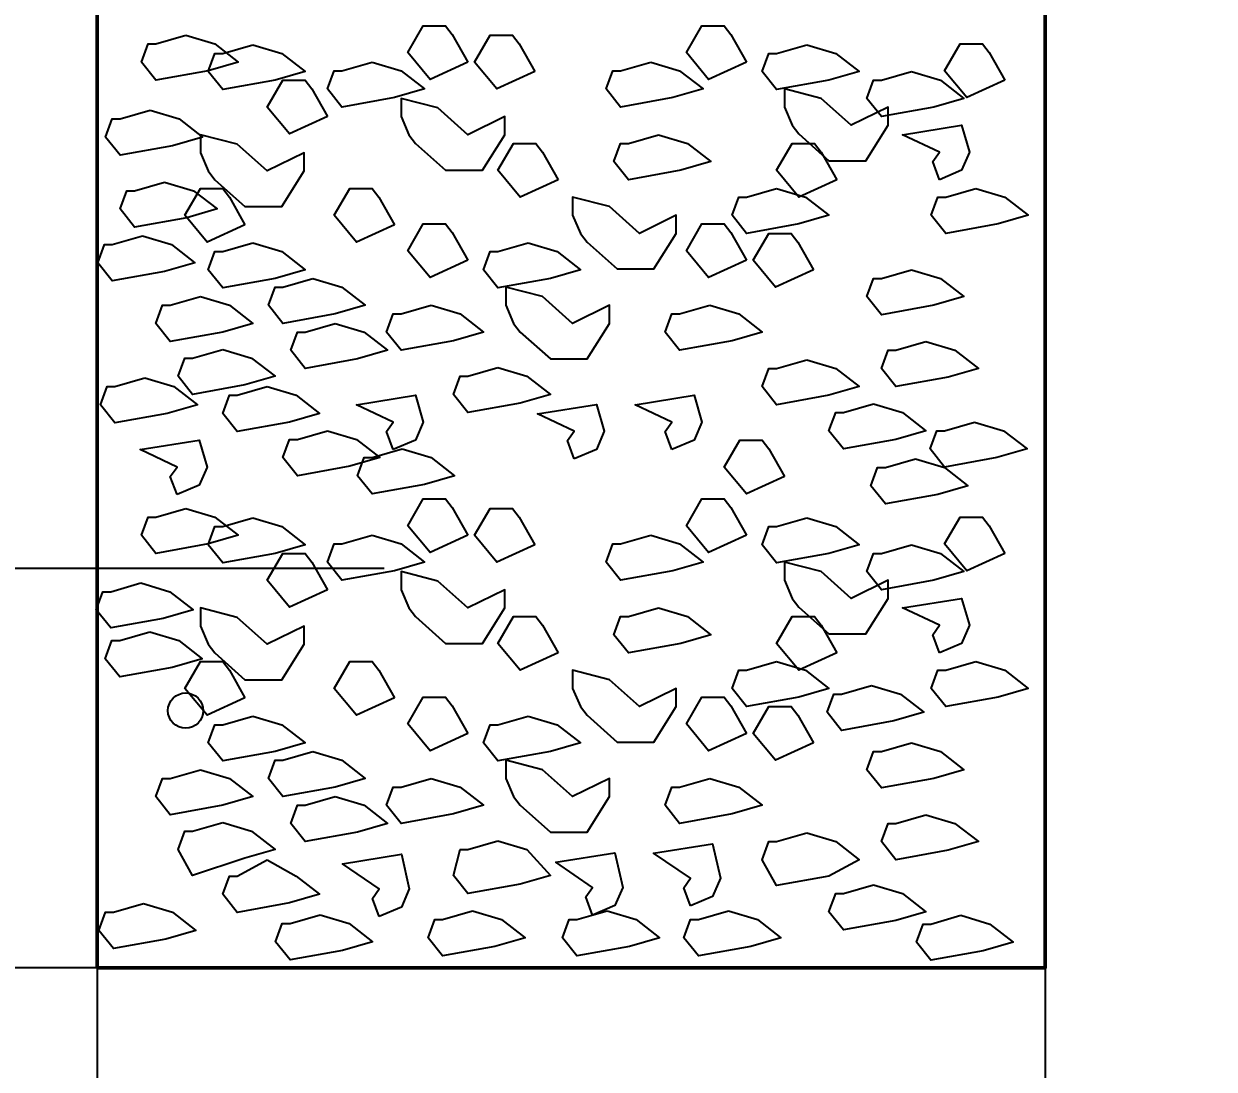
# Model space of a CAD drawing. Header units: metres. Extents: x -178271 to 51524, y -130823 to -18998.
# Drawn here: x -177767.911 to -177765.741, y -113974.318 to -113972.413 of the extents above; entities that cross this region are included whole.
import ezdxf

# ---------------------------------------------------------------- set-up
doc = ezdxf.new("R2010")
doc.units = ezdxf.units.M
doc.header["$MEASUREMENT"] = 0
doc.layers.add('FLOOR-GROUND', color=7, linetype='Continuous', lineweight=50)
doc.styles.add('RS', font='romans.shx')
doc.dimstyles.new('my1', dxfattribs={"dimtxt": 0.3, "dimasz": 0.1, "dimexe": 0.12, "dimexo": 0.5, "dimgap": 0.1, "dimtad": 1, "dimtoh": 1, "dimzin": 3, "dimdsep": 46, "dimtxsty": 'RS', "dimblk": 'OBLIQUE', "dimcen": 0.09, "dimdle": 0.1, "dimclrd": 8, "dimclre": 8, "dimclrt": 4, "dimadec": 0, "dimazin": 0, "dimtfac": 1, "dimtofl": 0, "dimtmove": 0, "dimatfit": 3, "dimldrblk": 'OBLIQUE', "dimfxl": 0, "dimtolj": 1, "dimtzin": 0, "dimarcsym": 0})

# ---------------------------------------------------------------- blocks, each defined once
blk = doc.blocks.new('_Oblique')
at = {"color": 0, "linetype": 'ByBlock', "lineweight": -2}
blk.add_line((-0.5, -0.5), (0.5, 0.5), dxfattribs=at)
blk = doc.blocks.new('*D265')
at = {"color": 8, "lineweight": -2, "ltscale": 7}
for p, q in [((-177766.0493, -113973.7767), (-177766.0493, -113975.2234)), ((-177767.7773, -113973.9243), (-177767.7773, -113975.2234)), ((-177767.8773, -113975.1034), (-177765.9493, -113975.1034))]:
    blk.add_line(p, q, dxfattribs=at)
at = {"layer": 'Defpoints', "color": 0, "ltscale": 7}
for p in [(-177766.0493, -113973.2767), (-177767.7773, -113973.4243), (-177766.0493, -113975.1034)]:
    blk.add_point(p, dxfattribs=at)
at = {"color": 8, "lineweight": -2, "ltscale": 7, "xscale": 0.1, "yscale": 0.1, "zscale": 0.1, "rotation": 180}
blk.add_blockref('_Oblique', (-177767.7773, -113975.1034), dxfattribs=at)
at = {"color": 8, "lineweight": -2, "ltscale": 7, "xscale": 0.1, "yscale": 0.1, "zscale": 0.1}
blk.add_blockref('_Oblique', (-177766.0493, -113975.1034), dxfattribs=at)
at = {"color": 4, "ltscale": 7, "insert": (-177766.9133, -113974.8534), "char_height": 0.3, "attachment_point": 5, "style": 'RS'}
blk.add_mtext('\\A1;1.00', dxfattribs=at)
blk = doc.blocks.new('*D266')
at = {"color": 8, "lineweight": -2, "ltscale": 7}
for p, q in [((-177768.5394, -113971.4411), (-177768.5394, -113974.2331)), ((-177767.6062, -113971.5411), (-177768.6594, -113971.5411)), ((-177767.6062, -113974.1331), (-177768.6594, -113974.1331))]:
    blk.add_line(p, q, dxfattribs=at)
at = {"layer": 'Defpoints', "color": 0, "ltscale": 7}
for p in [(-177767.1062, -113971.5411), (-177768.5394, -113974.1331), (-177767.1062, -113974.1331)]:
    blk.add_point(p, dxfattribs=at)
at = {"color": 8, "lineweight": -2, "ltscale": 7, "xscale": 0.1, "yscale": 0.1, "zscale": 0.1}
for p, rotation in [((-177768.5394, -113971.5411), 90), ((-177768.5394, -113974.1331), 270)]:
    blk.add_blockref('_Oblique', p, dxfattribs=dict(at, rotation=rotation))
at = {"color": 4, "ltscale": 7, "insert": (-177768.7894, -113972.8371), "char_height": 0.3, "attachment_point": 5, "rotation": 90, "style": 'RS'}
blk.add_mtext('\\A1;1.50', dxfattribs=at)

msp = doc.modelspace()

# ---------------------------------------------------------------- linework, layer by layer
at = {"color": 7, "ltscale": 7}
for p, q in [((-177767.7773, -113974.1331), (-177767.7773, -113971.5411)), ((-177766.0493, -113974.1331), (-177766.0493, -113971.5411)), ((-177767.7773, -113974.1331), (-177766.0925, -113974.1331))]:
    msp.add_line(p, q, dxfattribs=at)
at = {"color": 7}
msp.add_line((-177767.254, -113973.4056), (-177769.0359, -113973.4056), dxfattribs=at)
for points in [[(-177767.1016, -113972.4826), (-177767.1707, -113972.5142), (-177767.2114, -113972.4653), (-177767.1829, -113972.4164), (-177767.1423, -113972.4164), (-177767.1301, -113972.4322)], [(-177767.1016, -113972.4826), (-177767.1707, -113972.5142), (-177767.2114, -113972.4653), (-177767.1829, -113972.4164), (-177767.1423, -113972.4164), (-177767.1301, -113972.4322)], [(-177766.5937, -113972.4826), (-177766.6628, -113972.5142), (-177766.7034, -113972.4653), (-177766.675, -113972.4164), (-177766.6344, -113972.4164), (-177766.6222, -113972.4322)], [(-177766.5937, -113972.4826), (-177766.6628, -113972.5142), (-177766.7034, -113972.4653), (-177766.675, -113972.4164), (-177766.6344, -113972.4164), (-177766.6222, -113972.4322)], [(-177767.6157, -113972.4337), (-177767.5628, -113972.4495), (-177767.5202, -113972.4826), (-177767.575, -113972.4984), (-177767.6705, -113972.5157), (-177767.6969, -113972.4826), (-177767.6847, -113972.4495), (-177767.6705, -113972.4495)], [(-177767.6157, -113972.4337), (-177767.5628, -113972.4495), (-177767.5202, -113972.4826), (-177767.575, -113972.4984), (-177767.6705, -113972.5157), (-177767.6969, -113972.4826), (-177767.6847, -113972.4495), (-177767.6705, -113972.4495)], [(-177766.9797, -113972.4999), (-177767.0488, -113972.5315), (-177767.0895, -113972.4826), (-177767.061, -113972.4337), (-177767.0204, -113972.4337), (-177767.0082, -113972.4495)], [(-177766.9797, -113972.4999), (-177767.0488, -113972.5315), (-177767.0895, -113972.4826), (-177767.061, -113972.4337), (-177767.0204, -113972.4337), (-177767.0082, -113972.4495)], [(-177767.4938, -113972.4509), (-177767.4409, -113972.4668), (-177767.3983, -113972.4999), (-177767.4531, -113972.5157), (-177767.5486, -113972.5329), (-177767.575, -113972.4999), (-177767.5628, -113972.4668), (-177767.5486, -113972.4668)], [(-177767.4938, -113972.4509), (-177767.4409, -113972.4668), (-177767.3983, -113972.4999), (-177767.4531, -113972.5157), (-177767.5486, -113972.5329), (-177767.575, -113972.4999), (-177767.5628, -113972.4668), (-177767.5486, -113972.4668)], [(-177766.484, -113972.4509), (-177766.4312, -113972.4668), (-177766.3885, -113972.4999), (-177766.4434, -113972.5157), (-177766.5389, -113972.5329), (-177766.5653, -113972.4999), (-177766.5531, -113972.4668), (-177766.5389, -113972.4668)], [(-177766.484, -113972.4509), (-177766.4312, -113972.4668), (-177766.3885, -113972.4999), (-177766.4434, -113972.5157), (-177766.5389, -113972.5329), (-177766.5653, -113972.4999), (-177766.5531, -113972.4668), (-177766.5389, -113972.4668)], [(-177766.123, -113972.5157), (-177766.1921, -113972.5473), (-177766.2327, -113972.4984), (-177766.2043, -113972.4495), (-177766.1636, -113972.4495), (-177766.1514, -113972.4653)], [(-177766.123, -113972.5157), (-177766.1921, -113972.5473), (-177766.2327, -113972.4984), (-177766.2043, -113972.4495), (-177766.1636, -113972.4495), (-177766.1514, -113972.4653)], [(-177767.2764, -113972.4826), (-177767.2235, -113972.4984), (-177767.1809, -113972.5315), (-177767.2357, -113972.5473), (-177767.3312, -113972.5646), (-177767.3576, -113972.5315), (-177767.3454, -113972.4984), (-177767.3312, -113972.4984)], [(-177767.2764, -113972.4826), (-177767.2235, -113972.4984), (-177767.1809, -113972.5315), (-177767.2357, -113972.5473), (-177767.3312, -113972.5646), (-177767.3576, -113972.5315), (-177767.3454, -113972.4984), (-177767.3312, -113972.4984)], [(-177766.7684, -113972.4826), (-177766.7156, -113972.4984), (-177766.673, -113972.5315), (-177766.7278, -113972.5473), (-177766.8233, -113972.5646), (-177766.8497, -113972.5315), (-177766.8375, -113972.4984), (-177766.8233, -113972.4984)], [(-177766.7684, -113972.4826), (-177766.7156, -113972.4984), (-177766.673, -113972.5315), (-177766.7278, -113972.5473), (-177766.8233, -113972.5646), (-177766.8497, -113972.5315), (-177766.8375, -113972.4984), (-177766.8233, -113972.4984)], [(-177766.293, -113972.4999), (-177766.2402, -113972.5157), (-177766.1976, -113972.5488), (-177766.2524, -113972.5646), (-177766.3479, -113972.5819), (-177766.3743, -113972.5488), (-177766.3621, -113972.5157), (-177766.3479, -113972.5157)], [(-177766.293, -113972.4999), (-177766.2402, -113972.5157), (-177766.1976, -113972.5488), (-177766.2524, -113972.5646), (-177766.3479, -113972.5819), (-177766.3743, -113972.5488), (-177766.3621, -113972.5157), (-177766.3479, -113972.5157)], [(-177767.3576, -113972.5819), (-177767.4267, -113972.6135), (-177767.4673, -113972.5646), (-177767.4389, -113972.5157), (-177767.3983, -113972.5157), (-177767.3861, -113972.5315)], [(-177767.3576, -113972.5819), (-177767.4267, -113972.6135), (-177767.4673, -113972.5646), (-177767.4389, -113972.5157), (-177767.3983, -113972.5157), (-177767.3861, -113972.5315)], [(-177766.4982, -113972.6135), (-177766.4434, -113972.6624), (-177766.3763, -113972.6624), (-177766.3357, -113972.5977), (-177766.3357, -113972.5646), (-177766.4027, -113972.5977), (-177766.4576, -113972.5488), (-177766.5246, -113972.5315), (-177766.5246, -113972.5646), (-177766.5104, -113972.5977)], [(-177766.4982, -113972.6135), (-177766.4434, -113972.6624), (-177766.3763, -113972.6624), (-177766.3357, -113972.5977), (-177766.3357, -113972.5646), (-177766.4027, -113972.5977), (-177766.4576, -113972.5488), (-177766.5246, -113972.5315), (-177766.5246, -113972.5646), (-177766.5104, -113972.5977)], [(-177767.1971, -113972.6308), (-177767.1423, -113972.6797), (-177767.0752, -113972.6797), (-177767.0346, -113972.615), (-177767.0346, -113972.5819), (-177767.1016, -113972.615), (-177767.1565, -113972.566), (-177767.2235, -113972.5488), (-177767.2235, -113972.5819), (-177767.2093, -113972.615)], [(-177767.1971, -113972.6308), (-177767.1423, -113972.6797), (-177767.0752, -113972.6797), (-177767.0346, -113972.615), (-177767.0346, -113972.5819), (-177767.1016, -113972.615), (-177767.1565, -113972.566), (-177767.2235, -113972.5488), (-177767.2235, -113972.5819), (-177767.2093, -113972.615)], [(-177767.6808, -113972.5705), (-177767.628, -113972.5863), (-177767.5853, -113972.6194), (-177767.6402, -113972.6352), (-177767.7357, -113972.6525), (-177767.7621, -113972.6194), (-177767.7499, -113972.5863), (-177767.7357, -113972.5863)], [(-177767.6808, -113972.5705), (-177767.628, -113972.5863), (-177767.5853, -113972.6194), (-177767.6402, -113972.6352), (-177767.7357, -113972.6525), (-177767.7621, -113972.6194), (-177767.7499, -113972.5863), (-177767.7357, -113972.5863)], [(-177766.2422, -113972.697), (-177766.2544, -113972.6639), (-177766.2422, -113972.6466), (-177766.3093, -113972.615), (-177766.2016, -113972.5977), (-177766.1874, -113972.6466), (-177766.2016, -113972.6797)], [(-177766.2422, -113972.697), (-177766.2544, -113972.6639), (-177766.2422, -113972.6466), (-177766.3093, -113972.615), (-177766.2016, -113972.5977), (-177766.1874, -113972.6466), (-177766.2016, -113972.6797)], [(-177767.5628, -113972.697), (-177767.508, -113972.7459), (-177767.4409, -113972.7459), (-177767.4003, -113972.6811), (-177767.4003, -113972.648), (-177767.4673, -113972.6811), (-177767.5222, -113972.6322), (-177767.5892, -113972.615), (-177767.5892, -113972.648), (-177767.575, -113972.6811)], [(-177767.5628, -113972.697), (-177767.508, -113972.7459), (-177767.4409, -113972.7459), (-177767.4003, -113972.6811), (-177767.4003, -113972.648), (-177767.4673, -113972.6811), (-177767.5222, -113972.6322), (-177767.5892, -113972.615), (-177767.5892, -113972.648), (-177767.575, -113972.6811)], [(-177766.9371, -113972.697), (-177767.0062, -113972.7286), (-177767.0468, -113972.6797), (-177767.0183, -113972.6308), (-177766.9777, -113972.6308), (-177766.9655, -113972.6466)], [(-177766.9371, -113972.697), (-177767.0062, -113972.7286), (-177767.0468, -113972.6797), (-177767.0183, -113972.6308), (-177766.9777, -113972.6308), (-177766.9655, -113972.6466)], [(-177766.7542, -113972.615), (-177766.7014, -113972.6308), (-177766.6587, -113972.6639), (-177766.7136, -113972.6797), (-177766.8091, -113972.697), (-177766.8355, -113972.6639), (-177766.8233, -113972.6308), (-177766.8091, -113972.6308)], [(-177766.7542, -113972.615), (-177766.7014, -113972.6308), (-177766.6587, -113972.6639), (-177766.7136, -113972.6797), (-177766.8091, -113972.697), (-177766.8355, -113972.6639), (-177766.8233, -113972.6308), (-177766.8091, -113972.6308)], [(-177766.4292, -113972.697), (-177766.4982, -113972.7286), (-177766.5389, -113972.6797), (-177766.5104, -113972.6308), (-177766.4698, -113972.6308), (-177766.4576, -113972.6466)], [(-177766.4292, -113972.697), (-177766.4982, -113972.7286), (-177766.5389, -113972.6797), (-177766.5104, -113972.6308), (-177766.4698, -113972.6308), (-177766.4576, -113972.6466)], [(-177767.6544, -113972.7014), (-177767.6016, -113972.7172), (-177767.5589, -113972.7503), (-177767.6138, -113972.7662), (-177767.7093, -113972.7834), (-177767.7357, -113972.7503), (-177767.7235, -113972.7172), (-177767.7093, -113972.7172)], [(-177767.6544, -113972.7014), (-177767.6016, -113972.7172), (-177767.5589, -113972.7503), (-177767.6138, -113972.7662), (-177767.7093, -113972.7834), (-177767.7357, -113972.7503), (-177767.7235, -113972.7172), (-177767.7093, -113972.7172)], [(-177767.508, -113972.779), (-177767.5771, -113972.8106), (-177767.6177, -113972.7617), (-177767.5892, -113972.7128), (-177767.5486, -113972.7128), (-177767.5364, -113972.7286)], [(-177767.508, -113972.779), (-177767.5771, -113972.8106), (-177767.6177, -113972.7617), (-177767.5892, -113972.7128), (-177767.5486, -113972.7128), (-177767.5364, -113972.7286)], [(-177767.2357, -113972.779), (-177767.3048, -113972.8106), (-177767.3454, -113972.7617), (-177767.317, -113972.7128), (-177767.2764, -113972.7128), (-177767.2642, -113972.7286)], [(-177767.2357, -113972.779), (-177767.3048, -113972.8106), (-177767.3454, -113972.7617), (-177767.317, -113972.7128), (-177767.2764, -113972.7128), (-177767.2642, -113972.7286)], [(-177766.5389, -113972.7128), (-177766.486, -113972.7286), (-177766.4434, -113972.7617), (-177766.4982, -113972.7775), (-177766.5937, -113972.7948), (-177766.6201, -113972.7617), (-177766.6079, -113972.7286), (-177766.5937, -113972.7286)], [(-177766.5389, -113972.7128), (-177766.486, -113972.7286), (-177766.4434, -113972.7617), (-177766.4982, -113972.7775), (-177766.5937, -113972.7948), (-177766.6201, -113972.7617), (-177766.6079, -113972.7286), (-177766.5937, -113972.7286)], [(-177766.1758, -113972.7128), (-177766.123, -113972.7286), (-177766.0803, -113972.7617), (-177766.1352, -113972.7775), (-177766.2307, -113972.7948), (-177766.2571, -113972.7617), (-177766.2449, -113972.7286), (-177766.2307, -113972.7286)], [(-177766.1758, -113972.7128), (-177766.123, -113972.7286), (-177766.0803, -113972.7617), (-177766.1352, -113972.7775), (-177766.2307, -113972.7948), (-177766.2571, -113972.7617), (-177766.2449, -113972.7286), (-177766.2307, -113972.7286)], [(-177766.8843, -113972.8106), (-177766.8294, -113972.8595), (-177766.7624, -113972.8595), (-177766.7217, -113972.7948), (-177766.7217, -113972.7617), (-177766.7888, -113972.7948), (-177766.8436, -113972.7459), (-177766.9107, -113972.7286), (-177766.9107, -113972.7617), (-177766.8964, -113972.7948)], [(-177766.8843, -113972.8106), (-177766.8294, -113972.8595), (-177766.7624, -113972.8595), (-177766.7217, -113972.7948), (-177766.7217, -113972.7617), (-177766.7888, -113972.7948), (-177766.8436, -113972.7459), (-177766.9107, -113972.7286), (-177766.9107, -113972.7617), (-177766.8964, -113972.7948)], [(-177767.1016, -113972.8437), (-177767.1707, -113972.8754), (-177767.2114, -113972.8264), (-177767.1829, -113972.7775), (-177767.1423, -113972.7775), (-177767.1301, -113972.7933)], [(-177767.1016, -113972.8437), (-177767.1707, -113972.8754), (-177767.2114, -113972.8264), (-177767.1829, -113972.7775), (-177767.1423, -113972.7775), (-177767.1301, -113972.7933)], [(-177766.5937, -113972.8437), (-177766.6628, -113972.8754), (-177766.7034, -113972.8264), (-177766.675, -113972.7775), (-177766.6344, -113972.7775), (-177766.6222, -113972.7933)], [(-177766.5937, -113972.8437), (-177766.6628, -113972.8754), (-177766.7034, -113972.8264), (-177766.675, -113972.7775), (-177766.6344, -113972.7775), (-177766.6222, -113972.7933)], [(-177767.695, -113972.7992), (-177767.6422, -113972.8151), (-177767.5996, -113972.8482), (-177767.6544, -113972.864), (-177767.7499, -113972.8813), (-177767.7763, -113972.8482), (-177767.7641, -113972.8151), (-177767.7499, -113972.8151)], [(-177766.4718, -113972.861), (-177766.5409, -113972.8926), (-177766.5815, -113972.8437), (-177766.5531, -113972.7948), (-177766.5125, -113972.7948), (-177766.5003, -113972.8106)], [(-177766.4718, -113972.861), (-177766.5409, -113972.8926), (-177766.5815, -113972.8437), (-177766.5531, -113972.7948), (-177766.5125, -113972.7948), (-177766.5003, -113972.8106)], [(-177767.4938, -113972.8121), (-177767.4409, -113972.8279), (-177767.3983, -113972.861), (-177767.4531, -113972.8768), (-177767.5486, -113972.8941), (-177767.575, -113972.861), (-177767.5628, -113972.8279), (-177767.5486, -113972.8279)], [(-177767.4938, -113972.8121), (-177767.4409, -113972.8279), (-177767.3983, -113972.861), (-177767.4531, -113972.8768), (-177767.5486, -113972.8941), (-177767.575, -113972.861), (-177767.5628, -113972.8279), (-177767.5486, -113972.8279)], [(-177766.9919, -113972.8121), (-177766.9391, -113972.8279), (-177766.8964, -113972.861), (-177766.9513, -113972.8768), (-177767.0468, -113972.8941), (-177767.0732, -113972.861), (-177767.061, -113972.8279), (-177767.0468, -113972.8279)], [(-177766.9919, -113972.8121), (-177766.9391, -113972.8279), (-177766.8964, -113972.861), (-177766.9513, -113972.8768), (-177767.0468, -113972.8941), (-177767.0732, -113972.861), (-177767.061, -113972.8279), (-177767.0468, -113972.8279)], [(-177766.293, -113972.861), (-177766.2402, -113972.8768), (-177766.1976, -113972.9099), (-177766.2524, -113972.9257), (-177766.3479, -113972.943), (-177766.3743, -113972.9099), (-177766.3621, -113972.8768), (-177766.3479, -113972.8768)], [(-177766.293, -113972.861), (-177766.2402, -113972.8768), (-177766.1976, -113972.9099), (-177766.2524, -113972.9257), (-177766.3479, -113972.943), (-177766.3743, -113972.9099), (-177766.3621, -113972.8768), (-177766.3479, -113972.8768)], [(-177767.384, -113972.8768), (-177767.3312, -113972.8926), (-177767.2886, -113972.9257), (-177767.3434, -113972.9415), (-177767.4389, -113972.9588), (-177767.4653, -113972.9257), (-177767.4531, -113972.8926), (-177767.4389, -113972.8926)], [(-177767.384, -113972.8768), (-177767.3312, -113972.8926), (-177767.2886, -113972.9257), (-177767.3434, -113972.9415), (-177767.4389, -113972.9588), (-177767.4653, -113972.9257), (-177767.4531, -113972.8926), (-177767.4389, -113972.8926)], [(-177767.0062, -113972.9746), (-177766.9513, -113973.0235), (-177766.8843, -113973.0235), (-177766.8436, -113972.9588), (-177766.8436, -113972.9257), (-177766.9107, -113972.9588), (-177766.9655, -113972.9099), (-177767.0326, -113972.8926), (-177767.0326, -113972.9257), (-177767.0183, -113972.9588)], [(-177767.0062, -113972.9746), (-177766.9513, -113973.0235), (-177766.8843, -113973.0235), (-177766.8436, -113972.9588), (-177766.8436, -113972.9257), (-177766.9107, -113972.9588), (-177766.9655, -113972.9099), (-177767.0326, -113972.8926), (-177767.0326, -113972.9257), (-177767.0183, -113972.9588)], [(-177767.5892, -113972.9099), (-177767.5364, -113972.9257), (-177767.4938, -113972.9588), (-177767.5486, -113972.9746), (-177767.6441, -113972.9919), (-177767.6705, -113972.9588), (-177767.6583, -113972.9257), (-177767.6441, -113972.9257)], [(-177767.5892, -113972.9099), (-177767.5364, -113972.9257), (-177767.4938, -113972.9588), (-177767.5486, -113972.9746), (-177767.6441, -113972.9919), (-177767.6705, -113972.9588), (-177767.6583, -113972.9257), (-177767.6441, -113972.9257)], [(-177767.1687, -113972.9257), (-177767.1159, -113972.9415), (-177767.0732, -113972.9746), (-177767.1281, -113972.9905), (-177767.2235, -113973.0077), (-177767.25, -113972.9746), (-177767.2378, -113972.9415), (-177767.2235, -113972.9415)], [(-177767.1687, -113972.9257), (-177767.1159, -113972.9415), (-177767.0732, -113972.9746), (-177767.1281, -113972.9905), (-177767.2235, -113973.0077), (-177767.25, -113972.9746), (-177767.2378, -113972.9415), (-177767.2235, -113972.9415)], [(-177766.6608, -113972.9257), (-177766.6079, -113972.9415), (-177766.5653, -113972.9746), (-177766.6201, -113972.9905), (-177766.7156, -113973.0077), (-177766.742, -113972.9746), (-177766.7298, -113972.9415), (-177766.7156, -113972.9415)], [(-177766.6608, -113972.9257), (-177766.6079, -113972.9415), (-177766.5653, -113972.9746), (-177766.6201, -113972.9905), (-177766.7156, -113973.0077), (-177766.742, -113972.9746), (-177766.7298, -113972.9415), (-177766.7156, -113972.9415)], [(-177767.3434, -113972.9588), (-177767.2906, -113972.9746), (-177767.2479, -113973.0077), (-177767.3028, -113973.0235), (-177767.3983, -113973.0408), (-177767.4247, -113973.0077), (-177767.4125, -113972.9746), (-177767.3983, -113972.9746)], [(-177767.3434, -113972.9588), (-177767.2906, -113972.9746), (-177767.2479, -113973.0077), (-177767.3028, -113973.0235), (-177767.3983, -113973.0408), (-177767.4247, -113973.0077), (-177767.4125, -113972.9746), (-177767.3983, -113972.9746)], [(-177766.2666, -113972.9919), (-177766.2138, -113973.0077), (-177766.1711, -113973.0408), (-177766.226, -113973.0566), (-177766.3215, -113973.0739), (-177766.3479, -113973.0408), (-177766.3357, -113973.0077), (-177766.3215, -113973.0077)], [(-177766.2666, -113972.9919), (-177766.2138, -113973.0077), (-177766.1711, -113973.0408), (-177766.226, -113973.0566), (-177766.3215, -113973.0739), (-177766.3479, -113973.0408), (-177766.3357, -113973.0077), (-177766.3215, -113973.0077)], [(-177767.5486, -113973.0063), (-177767.4958, -113973.0221), (-177767.4531, -113973.0552), (-177767.508, -113973.071), (-177767.6035, -113973.0883), (-177767.6299, -113973.0552), (-177767.6177, -113973.0221), (-177767.6035, -113973.0221)], [(-177767.5486, -113973.0063), (-177767.4958, -113973.0221), (-177767.4531, -113973.0552), (-177767.508, -113973.071), (-177767.6035, -113973.0883), (-177767.6299, -113973.0552), (-177767.6177, -113973.0221), (-177767.6035, -113973.0221)], [(-177767.0468, -113973.0394), (-177766.994, -113973.0552), (-177766.9513, -113973.0883), (-177767.0062, -113973.1041), (-177767.1016, -113973.1214), (-177767.1281, -113973.0883), (-177767.1159, -113973.0552), (-177767.1016, -113973.0552)], [(-177767.0468, -113973.0394), (-177766.994, -113973.0552), (-177766.9513, -113973.0883), (-177767.0062, -113973.1041), (-177767.1016, -113973.1214), (-177767.1281, -113973.0883), (-177767.1159, -113973.0552), (-177767.1016, -113973.0552)], [(-177766.484, -113973.025), (-177766.4312, -113973.0408), (-177766.3885, -113973.0739), (-177766.4434, -113973.0897), (-177766.5389, -113973.107), (-177766.5653, -113973.0739), (-177766.5531, -113973.0408), (-177766.5389, -113973.0408)], [(-177766.484, -113973.025), (-177766.4312, -113973.0408), (-177766.3885, -113973.0739), (-177766.4434, -113973.0897), (-177766.5389, -113973.107), (-177766.5653, -113973.0739), (-177766.5531, -113973.0408), (-177766.5389, -113973.0408)], [(-177767.6903, -113973.0583), (-177767.6375, -113973.0741), (-177767.5948, -113973.1072), (-177767.6496, -113973.123), (-177767.7451, -113973.1403), (-177767.7715, -113973.1072), (-177767.7594, -113973.0741), (-177767.7451, -113973.0741)], [(-177767.4673, -113973.0739), (-177767.4145, -113973.0897), (-177767.3719, -113973.1228), (-177767.4267, -113973.1386), (-177767.5222, -113973.1559), (-177767.5486, -113973.1228), (-177767.5364, -113973.0897), (-177767.5222, -113973.0897)], [(-177767.4673, -113973.0739), (-177767.4145, -113973.0897), (-177767.3719, -113973.1228), (-177767.4267, -113973.1386), (-177767.5222, -113973.1559), (-177767.5486, -113973.1228), (-177767.5364, -113973.0897), (-177767.5222, -113973.0897)], [(-177767.2378, -113973.189), (-177767.25, -113973.1559), (-177767.2378, -113973.1386), (-177767.3048, -113973.107), (-177767.1971, -113973.0897), (-177767.1829, -113973.1386), (-177767.1971, -113973.1717)], [(-177767.2378, -113973.189), (-177767.25, -113973.1559), (-177767.2378, -113973.1386), (-177767.3048, -113973.107), (-177767.1971, -113973.0897), (-177767.1829, -113973.1386), (-177767.1971, -113973.1717)], [(-177766.908, -113973.2056), (-177766.9202, -113973.1725), (-177766.908, -113973.1553), (-177766.975, -113973.1236), (-177766.8673, -113973.1064), (-177766.8531, -113973.1553), (-177766.8673, -113973.1884)], [(-177766.908, -113973.2056), (-177766.9202, -113973.1725), (-177766.908, -113973.1553), (-177766.975, -113973.1236), (-177766.8673, -113973.1064), (-177766.8531, -113973.1553), (-177766.8673, -113973.1884)], [(-177766.7298, -113973.189), (-177766.742, -113973.1559), (-177766.7298, -113973.1386), (-177766.7969, -113973.107), (-177766.6892, -113973.0897), (-177766.675, -113973.1386), (-177766.6892, -113973.1717)], [(-177766.7298, -113973.189), (-177766.742, -113973.1559), (-177766.7298, -113973.1386), (-177766.7969, -113973.107), (-177766.6892, -113973.0897), (-177766.675, -113973.1386), (-177766.6892, -113973.1717)], [(-177766.3621, -113973.1055), (-177766.3093, -113973.1214), (-177766.2666, -113973.1545), (-177766.3215, -113973.1703), (-177766.417, -113973.1876), (-177766.4434, -113973.1545), (-177766.4312, -113973.1214), (-177766.417, -113973.1214)], [(-177766.3621, -113973.1055), (-177766.3093, -113973.1214), (-177766.2666, -113973.1545), (-177766.3215, -113973.1703), (-177766.417, -113973.1876), (-177766.4434, -113973.1545), (-177766.4312, -113973.1214), (-177766.417, -113973.1214)], [(-177767.3576, -113973.1545), (-177767.3048, -113973.1703), (-177767.2621, -113973.2034), (-177767.317, -113973.2192), (-177767.4125, -113973.2365), (-177767.4389, -113973.2034), (-177767.4267, -113973.1703), (-177767.4125, -113973.1703)], [(-177767.3576, -113973.1545), (-177767.3048, -113973.1703), (-177767.2621, -113973.2034), (-177767.317, -113973.2192), (-177767.4125, -113973.2365), (-177767.4389, -113973.2034), (-177767.4267, -113973.1703), (-177767.4125, -113973.1703)], [(-177766.1779, -113973.1386), (-177766.125, -113973.1545), (-177766.0824, -113973.1876), (-177766.1372, -113973.2034), (-177766.2327, -113973.2206), (-177766.2591, -113973.1876), (-177766.2469, -113973.1545), (-177766.2327, -113973.1545)], [(-177767.6319, -113973.271), (-177767.6441, -113973.2379), (-177767.6319, -113973.2206), (-177767.699, -113973.189), (-177767.5913, -113973.1717), (-177767.5771, -113973.2206), (-177767.5913, -113973.2537)], [(-177767.6319, -113973.271), (-177767.6441, -113973.2379), (-177767.6319, -113973.2206), (-177767.699, -113973.189), (-177767.5913, -113973.1717), (-177767.5771, -113973.2206), (-177767.5913, -113973.2537)], [(-177766.5246, -113973.2379), (-177766.5937, -113973.2696), (-177766.6344, -113973.2206), (-177766.6059, -113973.1717), (-177766.5653, -113973.1717), (-177766.5531, -113973.1876)], [(-177766.5246, -113973.2379), (-177766.5937, -113973.2696), (-177766.6344, -113973.2206), (-177766.6059, -113973.1717), (-177766.5653, -113973.1717), (-177766.5531, -113973.1876)], [(-177767.2215, -113973.1876), (-177767.1687, -113973.2034), (-177767.126, -113973.2365), (-177767.1809, -113973.2523), (-177767.2764, -113973.2696), (-177767.3028, -113973.2365), (-177767.2906, -113973.2034), (-177767.2764, -113973.2034)], [(-177767.2215, -113973.1876), (-177767.1687, -113973.2034), (-177767.126, -113973.2365), (-177767.1809, -113973.2523), (-177767.2764, -113973.2696), (-177767.3028, -113973.2365), (-177767.2906, -113973.2034), (-177767.2764, -113973.2034)], [(-177766.2857, -113973.2059), (-177766.2329, -113973.2217), (-177766.1902, -113973.2548), (-177766.2451, -113973.2707), (-177766.3406, -113973.2879), (-177766.367, -113973.2548), (-177766.3548, -113973.2217), (-177766.3406, -113973.2217)], [(-177767.1016, -113973.345), (-177767.1707, -113973.3766), (-177767.2114, -113973.3277), (-177767.1829, -113973.2788), (-177767.1423, -113973.2788), (-177767.1301, -113973.2946)], [(-177767.1016, -113973.345), (-177767.1707, -113973.3766), (-177767.2114, -113973.3277), (-177767.1829, -113973.2788), (-177767.1423, -113973.2788), (-177767.1301, -113973.2946)], [(-177766.5937, -113973.345), (-177766.6628, -113973.3766), (-177766.7034, -113973.3277), (-177766.675, -113973.2788), (-177766.6344, -113973.2788), (-177766.6222, -113973.2946)], [(-177766.5937, -113973.345), (-177766.6628, -113973.3766), (-177766.7034, -113973.3277), (-177766.675, -113973.2788), (-177766.6344, -113973.2788), (-177766.6222, -113973.2946)], [(-177767.6157, -113973.296), (-177767.5628, -113973.3119), (-177767.5202, -113973.345), (-177767.575, -113973.3608), (-177767.6705, -113973.3781), (-177767.6969, -113973.345), (-177767.6847, -113973.3119), (-177767.6705, -113973.3119)], [(-177767.6157, -113973.296), (-177767.5628, -113973.3119), (-177767.5202, -113973.345), (-177767.575, -113973.3608), (-177767.6705, -113973.3781), (-177767.6969, -113973.345), (-177767.6847, -113973.3119), (-177767.6705, -113973.3119)], [(-177766.9797, -113973.3622), (-177767.0488, -113973.3939), (-177767.0895, -113973.345), (-177767.061, -113973.296), (-177767.0204, -113973.296), (-177767.0082, -113973.3119)], [(-177766.9797, -113973.3622), (-177767.0488, -113973.3939), (-177767.0895, -113973.345), (-177767.061, -113973.296), (-177767.0204, -113973.296), (-177767.0082, -113973.3119)], [(-177767.4938, -113973.3133), (-177767.4409, -113973.3291), (-177767.3983, -113973.3622), (-177767.4531, -113973.3781), (-177767.5486, -113973.3953), (-177767.575, -113973.3622), (-177767.5628, -113973.3291), (-177767.5486, -113973.3291)], [(-177767.4938, -113973.3133), (-177767.4409, -113973.3291), (-177767.3983, -113973.3622), (-177767.4531, -113973.3781), (-177767.5486, -113973.3953), (-177767.575, -113973.3622), (-177767.5628, -113973.3291), (-177767.5486, -113973.3291)], [(-177766.484, -113973.3133), (-177766.4312, -113973.3291), (-177766.3885, -113973.3622), (-177766.4434, -113973.3781), (-177766.5389, -113973.3953), (-177766.5653, -113973.3622), (-177766.5531, -113973.3291), (-177766.5389, -113973.3291)], [(-177766.484, -113973.3133), (-177766.4312, -113973.3291), (-177766.3885, -113973.3622), (-177766.4434, -113973.3781), (-177766.5389, -113973.3953), (-177766.5653, -113973.3622), (-177766.5531, -113973.3291), (-177766.5389, -113973.3291)], [(-177766.123, -113973.3781), (-177766.1921, -113973.4097), (-177766.2327, -113973.3608), (-177766.2043, -113973.3119), (-177766.1636, -113973.3119), (-177766.1514, -113973.3277)], [(-177766.123, -113973.3781), (-177766.1921, -113973.4097), (-177766.2327, -113973.3608), (-177766.2043, -113973.3119), (-177766.1636, -113973.3119), (-177766.1514, -113973.3277)], [(-177767.2764, -113973.345), (-177767.2235, -113973.3608), (-177767.1809, -113973.3939), (-177767.2357, -113973.4097), (-177767.3312, -113973.427), (-177767.3576, -113973.3939), (-177767.3454, -113973.3608), (-177767.3312, -113973.3608)], [(-177767.2764, -113973.345), (-177767.2235, -113973.3608), (-177767.1809, -113973.3939), (-177767.2357, -113973.4097), (-177767.3312, -113973.427), (-177767.3576, -113973.3939), (-177767.3454, -113973.3608), (-177767.3312, -113973.3608)], [(-177766.7684, -113973.345), (-177766.7156, -113973.3608), (-177766.673, -113973.3939), (-177766.7278, -113973.4097), (-177766.8233, -113973.427), (-177766.8497, -113973.3939), (-177766.8375, -113973.3608), (-177766.8233, -113973.3608)], [(-177766.7684, -113973.345), (-177766.7156, -113973.3608), (-177766.673, -113973.3939), (-177766.7278, -113973.4097), (-177766.8233, -113973.427), (-177766.8497, -113973.3939), (-177766.8375, -113973.3608), (-177766.8233, -113973.3608)], [(-177766.293, -113973.3622), (-177766.2402, -113973.3781), (-177766.1976, -113973.4111), (-177766.2524, -113973.427), (-177766.3479, -113973.4442), (-177766.3743, -113973.4111), (-177766.3621, -113973.3781), (-177766.3479, -113973.3781)], [(-177766.293, -113973.3622), (-177766.2402, -113973.3781), (-177766.1976, -113973.4111), (-177766.2524, -113973.427), (-177766.3479, -113973.4442), (-177766.3743, -113973.4111), (-177766.3621, -113973.3781), (-177766.3479, -113973.3781)], [(-177767.3576, -113973.4442), (-177767.4267, -113973.4759), (-177767.4673, -113973.427), (-177767.4389, -113973.3781), (-177767.3983, -113973.3781), (-177767.3861, -113973.3939)], [(-177767.3576, -113973.4442), (-177767.4267, -113973.4759), (-177767.4673, -113973.427), (-177767.4389, -113973.3781), (-177767.3983, -113973.3781), (-177767.3861, -113973.3939)], [(-177767.1971, -113973.4932), (-177767.1423, -113973.5421), (-177767.0752, -113973.5421), (-177767.0346, -113973.4773), (-177767.0346, -113973.4442), (-177767.1016, -113973.4773), (-177767.1565, -113973.4284), (-177767.2235, -113973.4111), (-177767.2235, -113973.4442), (-177767.2093, -113973.4773)], [(-177767.1971, -113973.4932), (-177767.1423, -113973.5421), (-177767.0752, -113973.5421), (-177767.0346, -113973.4773), (-177767.0346, -113973.4442), (-177767.1016, -113973.4773), (-177767.1565, -113973.4284), (-177767.2235, -113973.4111), (-177767.2235, -113973.4442), (-177767.2093, -113973.4773)], [(-177766.4982, -113973.4759), (-177766.4434, -113973.5248), (-177766.3763, -113973.5248), (-177766.3357, -113973.4601), (-177766.3357, -113973.427), (-177766.4027, -113973.4601), (-177766.4576, -113973.4111), (-177766.5246, -113973.3939), (-177766.5246, -113973.427), (-177766.5104, -113973.4601)], [(-177766.4982, -113973.4759), (-177766.4434, -113973.5248), (-177766.3763, -113973.5248), (-177766.3357, -113973.4601), (-177766.3357, -113973.427), (-177766.4027, -113973.4601), (-177766.4576, -113973.4111), (-177766.5246, -113973.3939), (-177766.5246, -113973.427), (-177766.5104, -113973.4601)], [(-177767.6978, -113973.432), (-177767.645, -113973.4478), (-177767.6023, -113973.4809), (-177767.6572, -113973.4967), (-177767.7527, -113973.514), (-177767.7791, -113973.4809), (-177767.7669, -113973.4478), (-177767.7527, -113973.4478)], [(-177767.5628, -113973.5593), (-177767.508, -113973.6082), (-177767.4409, -113973.6082), (-177767.4003, -113973.5435), (-177767.4003, -113973.5104), (-177767.4673, -113973.5435), (-177767.5222, -113973.4946), (-177767.5892, -113973.4773), (-177767.5892, -113973.5104), (-177767.575, -113973.5435)], [(-177767.5628, -113973.5593), (-177767.508, -113973.6082), (-177767.4409, -113973.6082), (-177767.4003, -113973.5435), (-177767.4003, -113973.5104), (-177767.4673, -113973.5435), (-177767.5222, -113973.4946), (-177767.5892, -113973.4773), (-177767.5892, -113973.5104), (-177767.575, -113973.5435)], [(-177766.7542, -113973.4773), (-177766.7014, -113973.4932), (-177766.6587, -113973.5262), (-177766.7136, -113973.5421), (-177766.8091, -113973.5593), (-177766.8355, -113973.5262), (-177766.8233, -113973.4932), (-177766.8091, -113973.4932)], [(-177766.7542, -113973.4773), (-177766.7014, -113973.4932), (-177766.6587, -113973.5262), (-177766.7136, -113973.5421), (-177766.8091, -113973.5593), (-177766.8355, -113973.5262), (-177766.8233, -113973.4932), (-177766.8091, -113973.4932)], [(-177766.2422, -113973.5593), (-177766.2544, -113973.5262), (-177766.2422, -113973.509), (-177766.3093, -113973.4773), (-177766.2016, -113973.4601), (-177766.1874, -113973.509), (-177766.2016, -113973.5421)], [(-177766.2422, -113973.5593), (-177766.2544, -113973.5262), (-177766.2422, -113973.509), (-177766.3093, -113973.4773), (-177766.2016, -113973.4601), (-177766.1874, -113973.509), (-177766.2016, -113973.5421)], [(-177766.9371, -113973.5593), (-177767.0062, -113973.591), (-177767.0468, -113973.5421), (-177767.0183, -113973.4932), (-177766.9777, -113973.4932), (-177766.9655, -113973.509)], [(-177766.9371, -113973.5593), (-177767.0062, -113973.591), (-177767.0468, -113973.5421), (-177767.0183, -113973.4932), (-177766.9777, -113973.4932), (-177766.9655, -113973.509)], [(-177766.4292, -113973.5593), (-177766.4982, -113973.591), (-177766.5389, -113973.5421), (-177766.5104, -113973.4932), (-177766.4698, -113973.4932), (-177766.4576, -113973.509)], [(-177766.4292, -113973.5593), (-177766.4982, -113973.591), (-177766.5389, -113973.5421), (-177766.5104, -113973.4932), (-177766.4698, -113973.4932), (-177766.4576, -113973.509)], [(-177767.6816, -113973.5213), (-177767.6287, -113973.5371), (-177767.5861, -113973.5702), (-177767.6409, -113973.586), (-177767.7364, -113973.6033), (-177767.7628, -113973.5702), (-177767.7506, -113973.5371), (-177767.7364, -113973.5371)], [(-177767.508, -113973.6413), (-177767.5771, -113973.673), (-177767.6177, -113973.6241), (-177767.5892, -113973.5752), (-177767.5486, -113973.5752), (-177767.5364, -113973.591)], [(-177767.508, -113973.6413), (-177767.5771, -113973.673), (-177767.6177, -113973.6241), (-177767.5892, -113973.5752), (-177767.5486, -113973.5752), (-177767.5364, -113973.591)], [(-177767.2357, -113973.6413), (-177767.3048, -113973.673), (-177767.3454, -113973.6241), (-177767.317, -113973.5752), (-177767.2764, -113973.5752), (-177767.2642, -113973.591)], [(-177767.2357, -113973.6413), (-177767.3048, -113973.673), (-177767.3454, -113973.6241), (-177767.317, -113973.5752), (-177767.2764, -113973.5752), (-177767.2642, -113973.591)], [(-177766.5389, -113973.5752), (-177766.486, -113973.591), (-177766.4434, -113973.6241), (-177766.4982, -113973.6399), (-177766.5937, -113973.6572), (-177766.6201, -113973.6241), (-177766.6079, -113973.591), (-177766.5937, -113973.591)], [(-177766.5389, -113973.5752), (-177766.486, -113973.591), (-177766.4434, -113973.6241), (-177766.4982, -113973.6399), (-177766.5937, -113973.6572), (-177766.6201, -113973.6241), (-177766.6079, -113973.591), (-177766.5937, -113973.591)], [(-177766.1758, -113973.5752), (-177766.123, -113973.591), (-177766.0803, -113973.6241), (-177766.1352, -113973.6399), (-177766.2307, -113973.6572), (-177766.2571, -113973.6241), (-177766.2449, -113973.591), (-177766.2307, -113973.591)], [(-177766.1758, -113973.5752), (-177766.123, -113973.591), (-177766.0803, -113973.6241), (-177766.1352, -113973.6399), (-177766.2307, -113973.6572), (-177766.2571, -113973.6241), (-177766.2449, -113973.591), (-177766.2307, -113973.591)], [(-177766.8843, -113973.673), (-177766.8294, -113973.7219), (-177766.7624, -113973.7219), (-177766.7217, -113973.6572), (-177766.7217, -113973.6241), (-177766.7888, -113973.6572), (-177766.8436, -113973.6082), (-177766.9107, -113973.591), (-177766.9107, -113973.6241), (-177766.8964, -113973.6572)], [(-177766.8843, -113973.673), (-177766.8294, -113973.7219), (-177766.7624, -113973.7219), (-177766.7217, -113973.6572), (-177766.7217, -113973.6241), (-177766.7888, -113973.6572), (-177766.8436, -113973.6082), (-177766.9107, -113973.591), (-177766.9107, -113973.6241), (-177766.8964, -113973.6572)], [(-177766.3657, -113973.6188), (-177766.3129, -113973.6346), (-177766.2703, -113973.6677), (-177766.3251, -113973.6835), (-177766.4206, -113973.7008), (-177766.447, -113973.6677), (-177766.4348, -113973.6346), (-177766.4206, -113973.6346)], [(-177766.3657, -113973.6188), (-177766.3129, -113973.6346), (-177766.2703, -113973.6677), (-177766.3251, -113973.6835), (-177766.4206, -113973.7008), (-177766.447, -113973.6677), (-177766.4348, -113973.6346), (-177766.4206, -113973.6346)], [(-177767.1016, -113973.7061), (-177767.1707, -113973.7377), (-177767.2114, -113973.6888), (-177767.1829, -113973.6399), (-177767.1423, -113973.6399), (-177767.1301, -113973.6557)], [(-177767.1016, -113973.7061), (-177767.1707, -113973.7377), (-177767.2114, -113973.6888), (-177767.1829, -113973.6399), (-177767.1423, -113973.6399), (-177767.1301, -113973.6557)], [(-177766.5937, -113973.7061), (-177766.6628, -113973.7377), (-177766.7034, -113973.6888), (-177766.675, -113973.6399), (-177766.6344, -113973.6399), (-177766.6222, -113973.6557)], [(-177766.5937, -113973.7061), (-177766.6628, -113973.7377), (-177766.7034, -113973.6888), (-177766.675, -113973.6399), (-177766.6344, -113973.6399), (-177766.6222, -113973.6557)], [(-177767.4938, -113973.6744), (-177767.4409, -113973.6903), (-177767.3983, -113973.7233), (-177767.4531, -113973.7392), (-177767.5486, -113973.7564), (-177767.575, -113973.7233), (-177767.5628, -113973.6903), (-177767.5486, -113973.6903)], [(-177767.4938, -113973.6744), (-177767.4409, -113973.6903), (-177767.3983, -113973.7233), (-177767.4531, -113973.7392), (-177767.5486, -113973.7564), (-177767.575, -113973.7233), (-177767.5628, -113973.6903), (-177767.5486, -113973.6903)], [(-177766.9919, -113973.6744), (-177766.9391, -113973.6903), (-177766.8964, -113973.7233), (-177766.9513, -113973.7392), (-177767.0468, -113973.7564), (-177767.0732, -113973.7233), (-177767.061, -113973.6903), (-177767.0468, -113973.6903)], [(-177766.9919, -113973.6744), (-177766.9391, -113973.6903), (-177766.8964, -113973.7233), (-177766.9513, -113973.7392), (-177767.0468, -113973.7564), (-177767.0732, -113973.7233), (-177767.061, -113973.6903), (-177767.0468, -113973.6903)], [(-177766.4718, -113973.7233), (-177766.5409, -113973.755), (-177766.5815, -113973.7061), (-177766.5531, -113973.6572), (-177766.5125, -113973.6572), (-177766.5003, -113973.673)], [(-177766.4718, -113973.7233), (-177766.5409, -113973.755), (-177766.5815, -113973.7061), (-177766.5531, -113973.6572), (-177766.5125, -113973.6572), (-177766.5003, -113973.673)], [(-177767.384, -113973.7392), (-177767.3312, -113973.755), (-177767.2886, -113973.7881), (-177767.3434, -113973.8039), (-177767.4389, -113973.8212), (-177767.4653, -113973.7881), (-177767.4531, -113973.755), (-177767.4389, -113973.755)], [(-177767.384, -113973.7392), (-177767.3312, -113973.755), (-177767.2886, -113973.7881), (-177767.3434, -113973.8039), (-177767.4389, -113973.8212), (-177767.4653, -113973.7881), (-177767.4531, -113973.755), (-177767.4389, -113973.755)], [(-177766.293, -113973.7233), (-177766.2402, -113973.7392), (-177766.1976, -113973.7723), (-177766.2524, -113973.7881), (-177766.3479, -113973.8053), (-177766.3743, -113973.7723), (-177766.3621, -113973.7392), (-177766.3479, -113973.7392)], [(-177766.293, -113973.7233), (-177766.2402, -113973.7392), (-177766.1976, -113973.7723), (-177766.2524, -113973.7881), (-177766.3479, -113973.8053), (-177766.3743, -113973.7723), (-177766.3621, -113973.7392), (-177766.3479, -113973.7392)], [(-177767.0062, -113973.837), (-177766.9513, -113973.8859), (-177766.8843, -113973.8859), (-177766.8436, -113973.8212), (-177766.8436, -113973.7881), (-177766.9107, -113973.8212), (-177766.9655, -113973.7723), (-177767.0326, -113973.755), (-177767.0326, -113973.7881), (-177767.0183, -113973.8212)], [(-177767.0062, -113973.837), (-177766.9513, -113973.8859), (-177766.8843, -113973.8859), (-177766.8436, -113973.8212), (-177766.8436, -113973.7881), (-177766.9107, -113973.8212), (-177766.9655, -113973.7723), (-177767.0326, -113973.755), (-177767.0326, -113973.7881), (-177767.0183, -113973.8212)], [(-177767.5892, -113973.7723), (-177767.5364, -113973.7881), (-177767.4938, -113973.8212), (-177767.5486, -113973.837), (-177767.6441, -113973.8543), (-177767.6705, -113973.8212), (-177767.6583, -113973.7881), (-177767.6441, -113973.7881)], [(-177767.5892, -113973.7723), (-177767.5364, -113973.7881), (-177767.4938, -113973.8212), (-177767.5486, -113973.837), (-177767.6441, -113973.8543), (-177767.6705, -113973.8212), (-177767.6583, -113973.7881), (-177767.6441, -113973.7881)], [(-177767.1687, -113973.7881), (-177767.1159, -113973.8039), (-177767.0732, -113973.837), (-177767.1281, -113973.8528), (-177767.2235, -113973.8701), (-177767.25, -113973.837), (-177767.2378, -113973.8039), (-177767.2235, -113973.8039)], [(-177767.1687, -113973.7881), (-177767.1159, -113973.8039), (-177767.0732, -113973.837), (-177767.1281, -113973.8528), (-177767.2235, -113973.8701), (-177767.25, -113973.837), (-177767.2378, -113973.8039), (-177767.2235, -113973.8039)], [(-177766.6608, -113973.7881), (-177766.6079, -113973.8039), (-177766.5653, -113973.837), (-177766.6201, -113973.8528), (-177766.7156, -113973.8701), (-177766.742, -113973.837), (-177766.7298, -113973.8039), (-177766.7156, -113973.8039)], [(-177766.6608, -113973.7881), (-177766.6079, -113973.8039), (-177766.5653, -113973.837), (-177766.6201, -113973.8528), (-177766.7156, -113973.8701), (-177766.742, -113973.837), (-177766.7298, -113973.8039), (-177766.7156, -113973.8039)], [(-177767.3434, -113973.8212), (-177767.2906, -113973.837), (-177767.2479, -113973.8701), (-177767.3028, -113973.8859), (-177767.3983, -113973.9032), (-177767.4247, -113973.8701), (-177767.4125, -113973.837), (-177767.3983, -113973.837)], [(-177767.3434, -113973.8212), (-177767.2906, -113973.837), (-177767.2479, -113973.8701), (-177767.3028, -113973.8859), (-177767.3983, -113973.9032), (-177767.4247, -113973.8701), (-177767.4125, -113973.837), (-177767.3983, -113973.837)], [(-177767.5486, -113973.8687), (-177767.4958, -113973.8845), (-177767.4531, -113973.9176), (-177767.508, -113973.9334), (-177767.6035, -113973.9648), (-177767.6299, -113973.9176), (-177767.6177, -113973.8845), (-177767.6035, -113973.8845)], [(-177767.5486, -113973.8687), (-177767.4958, -113973.8845), (-177767.4531, -113973.9176), (-177767.508, -113973.9334), (-177767.6035, -113973.9648), (-177767.6299, -113973.9176), (-177767.6177, -113973.8845), (-177767.6035, -113973.8845)], [(-177766.2666, -113973.8543), (-177766.2138, -113973.8701), (-177766.1711, -113973.9032), (-177766.226, -113973.919), (-177766.3215, -113973.9363), (-177766.3479, -113973.9032), (-177766.3357, -113973.8701), (-177766.3215, -113973.8701)], [(-177766.2666, -113973.8543), (-177766.2138, -113973.8701), (-177766.1711, -113973.9032), (-177766.226, -113973.919), (-177766.3215, -113973.9363), (-177766.3479, -113973.9032), (-177766.3357, -113973.8701), (-177766.3215, -113973.8701)], [(-177766.484, -113973.8874), (-177766.4312, -113973.9032), (-177766.3885, -113973.9363), (-177766.4434, -113973.9663), (-177766.5389, -113973.9835), (-177766.5653, -113973.9363), (-177766.5531, -113973.9032), (-177766.5389, -113973.9032)], [(-177766.484, -113973.8874), (-177766.4312, -113973.9032), (-177766.3885, -113973.9363), (-177766.4434, -113973.9663), (-177766.5389, -113973.9835), (-177766.5653, -113973.9363), (-177766.5531, -113973.9032), (-177766.5389, -113973.9032)], [(-177767.0468, -113973.9017), (-177766.994, -113973.9176), (-177766.9513, -113973.9648), (-177767.0062, -113973.9806), (-177767.1016, -113973.9979), (-177767.1281, -113973.9648), (-177767.1159, -113973.9176), (-177767.1016, -113973.9176)], [(-177767.0468, -113973.9017), (-177766.994, -113973.9176), (-177766.9513, -113973.9648), (-177767.0062, -113973.9806), (-177767.1016, -113973.9979), (-177767.1281, -113973.9648), (-177767.1159, -113973.9176), (-177767.1016, -113973.9176)], [(-177766.6961, -113974.0206), (-177766.7083, -113973.9875), (-177766.6961, -113973.9702), (-177766.7632, -113973.9244), (-177766.6555, -113973.9071), (-177766.6413, -113973.9702), (-177766.6555, -113974.0033)], [(-177766.6961, -113974.0206), (-177766.7083, -113973.9875), (-177766.6961, -113973.9702), (-177766.7632, -113973.9244), (-177766.6555, -113973.9071), (-177766.6413, -113973.9702), (-177766.6555, -113974.0033)], [(-177767.2635, -113974.0398), (-177767.2756, -113974.0067), (-177767.2635, -113973.9895), (-177767.3305, -113973.9437), (-177767.2228, -113973.9264), (-177767.2086, -113973.9895), (-177767.2228, -113974.0226)], [(-177767.2635, -113974.0398), (-177767.2756, -113974.0067), (-177767.2635, -113973.9895), (-177767.3305, -113973.9437), (-177767.2228, -113973.9264), (-177767.2086, -113973.9895), (-177767.2228, -113974.0226)], [(-177766.8742, -113974.0372), (-177766.8864, -113974.0041), (-177766.8742, -113973.9868), (-177766.9413, -113973.941), (-177766.8336, -113973.9238), (-177766.8194, -113973.9868), (-177766.8336, -113974.0199)], [(-177766.8742, -113974.0372), (-177766.8864, -113974.0041), (-177766.8742, -113973.9868), (-177766.9413, -113973.941), (-177766.8336, -113973.9238), (-177766.8194, -113973.9868), (-177766.8336, -113974.0199)], [(-177767.4673, -113973.9363), (-177767.4145, -113973.9663), (-177767.3719, -113973.9993), (-177767.4267, -113974.0152), (-177767.5222, -113974.0324), (-177767.5486, -113973.9993), (-177767.5364, -113973.9663), (-177767.5222, -113973.9663)], [(-177767.4673, -113973.9363), (-177767.4145, -113973.9663), (-177767.3719, -113973.9993), (-177767.4267, -113974.0152), (-177767.5222, -113974.0324), (-177767.5486, -113973.9993), (-177767.5364, -113973.9663), (-177767.5222, -113973.9663)], [(-177766.3621, -113973.9821), (-177766.3093, -113973.9979), (-177766.2666, -113974.031), (-177766.3215, -113974.0468), (-177766.417, -113974.0641), (-177766.4434, -113974.031), (-177766.4312, -113973.9979), (-177766.417, -113973.9979)], [(-177766.3621, -113973.9821), (-177766.3093, -113973.9979), (-177766.2666, -113974.031), (-177766.3215, -113974.0468), (-177766.417, -113974.0641), (-177766.4434, -113974.031), (-177766.4312, -113973.9979), (-177766.417, -113973.9979)], [(-177767.693, -113974.0163), (-177767.6402, -113974.0321), (-177767.5975, -113974.0652), (-177767.6524, -113974.081), (-177767.7478, -113974.0983), (-177767.7743, -113974.0652), (-177767.7621, -113974.0321), (-177767.7478, -113974.0321)], [(-177767.693, -113974.0163), (-177767.6402, -113974.0321), (-177767.5975, -113974.0652), (-177767.6524, -113974.081), (-177767.7478, -113974.0983), (-177767.7743, -113974.0652), (-177767.7621, -113974.0321), (-177767.7478, -113974.0321)], [(-177767.3711, -113974.0369), (-177767.3183, -113974.0527), (-177767.2756, -113974.0858), (-177767.3305, -113974.1016), (-177767.4259, -113974.1189), (-177767.4524, -113974.0858), (-177767.4402, -113974.0527), (-177767.4259, -113974.0527)], [(-177767.093, -113974.0295), (-177767.0402, -113974.0454), (-177766.9975, -113974.0785), (-177767.0523, -113974.0943), (-177767.1478, -113974.1115), (-177767.1742, -113974.0785), (-177767.1621, -113974.0454), (-177767.1478, -113974.0454)], [(-177766.8479, -113974.0295), (-177766.7951, -113974.0454), (-177766.7524, -113974.0785), (-177766.8073, -113974.0943), (-177766.9028, -113974.1115), (-177766.9292, -113974.0785), (-177766.917, -113974.0454), (-177766.9028, -113974.0454)], [(-177766.6266, -113974.0295), (-177766.5737, -113974.0454), (-177766.5311, -113974.0785), (-177766.5859, -113974.0943), (-177766.6814, -113974.1115), (-177766.7078, -113974.0785), (-177766.6956, -113974.0454), (-177766.6814, -113974.0454)], [(-177766.2029, -113974.0376), (-177766.15, -113974.0535), (-177766.1074, -113974.0866), (-177766.1622, -113974.1024), (-177766.2577, -113974.1196), (-177766.2841, -113974.0866), (-177766.2719, -113974.0535), (-177766.2577, -113974.0535)]]:
    msp.add_lwpolyline(points, close=True, dxfattribs=at)
msp.add_circle((-177767.6163, -113973.6645), 0.0321, dxfattribs=at)
msp.add_circle((-177767.6163, -113973.6645), 0.0321, dxfattribs=at)
at = {"layer": 'FLOOR-GROUND', "color": 175, "ltscale": 0.75}
msp.add_lwpolyline([(-177767.7773, -113974.1331), (-177766.0493, -113974.1331), (-177766.0493, -113971.5411), (-177767.7773, -113971.5411)], close=True, dxfattribs=at)

# ---------------------------------------------------------------- dimensions: what is measured, and where the dimension line sits
at = {"color": 7, "ltscale": 7}
dim = msp.add_linear_dim(base=(-177768.5394, -113974.1331), p1=(-177767.1062, -113971.5411), p2=(-177767.1062, -113974.1331), angle=90, text='1.50', dimstyle='my1', override={"dimpost": '\\X'}, dxfattribs=at)
dim.commit()
dim.dimension.update_dxf_attribs({"geometry": '*D266', "text_midpoint": (-177768.7894, -113972.8371)})
dim = msp.add_linear_dim(base=(-177766.0493, -113975.1034), p1=(-177767.7773, -113973.4243), p2=(-177766.0493, -113973.2767), text='1.00', dimstyle='my1', override={"dimpost": '\\X'}, dxfattribs=at)
dim.commit()
dim.dimension.update_dxf_attribs({"geometry": '*D265', "text_midpoint": (-177766.9133, -113974.8534)})

doc.saveas('drawing.dxf')
